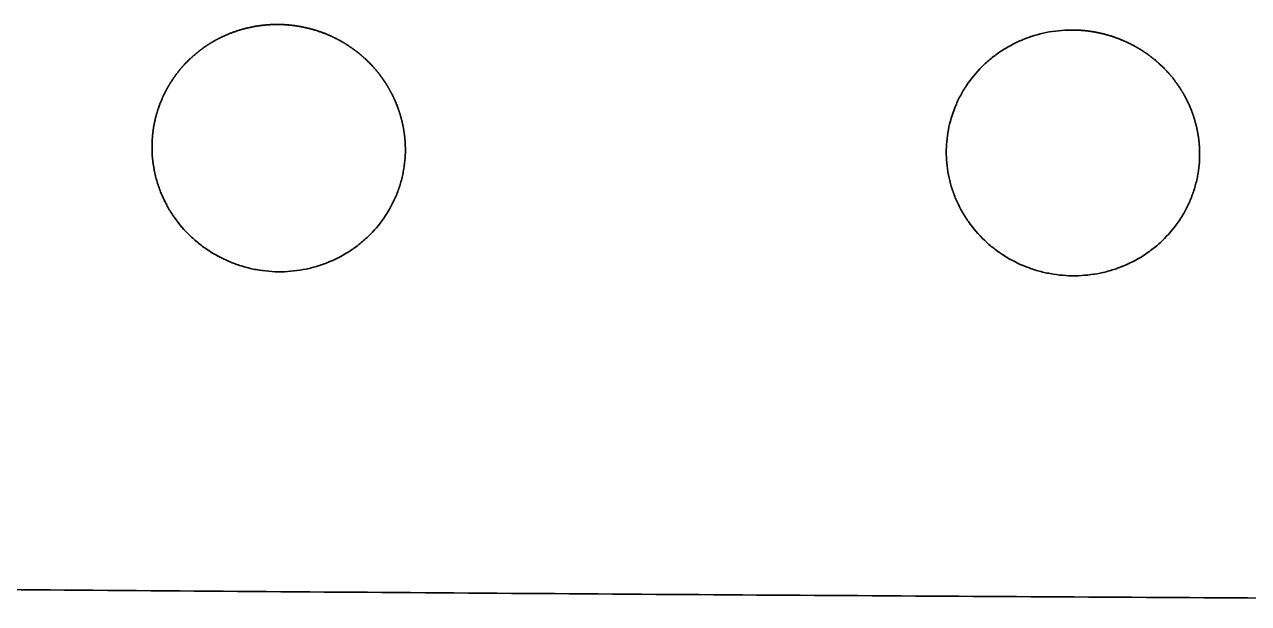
# Model space of a CAD drawing. Header units: millimetres. Extents: x 0 to 2561, y -987 to 790.
# Drawn here: x 327.8 to 506.5, y 535.6 to 620.2 of the extents above; entities that cross this region are included whole.
import ezdxf

# ---------------------------------------------------------------- set-up
doc = ezdxf.new("R2010")
doc.units = ezdxf.units.MM
doc.layers.add('Blocks', color=7, linetype='Continuous')
doc.layers.add('Blocks$Inner', color=7, linetype='Continuous', lineweight=25, true_color=0x007f00)
doc.layers.add('Blocks$Outline', color=7, linetype='Continuous', lineweight=35, true_color=0xff3f3f)

# ---------------------------------------------------------------- blocks, each defined once
blk = doc.blocks.new('Balcony Dining Bench Front')
at = {"layer": 'Blocks$Inner'}
for points, weights, knots in [([(364.58, 620.23), (363.98, 620.23), (363.37, 620.19), (362.16, 620.07), (361.56, 619.98), (359.79, 619.62), (358.64, 619.27), (356.97, 618.58), (356.42, 618.32), (355.37, 617.76), (354.85, 617.45), (353.87, 616.79), (353.39, 616.43), (352.47, 615.68), (352.03, 615.28), (350.75, 614), (350.01, 613.08), (349.03, 611.61), (348.73, 611.1), (348.17, 610.04), (347.92, 609.5), (347.25, 607.85), (346.92, 606.72), (346.65, 605.26), (346.6, 604.97), (346.53, 604.38), (346.49, 604.08), (346.43, 603.29), (346.41, 602.8), (346.41, 602.31)], [0.999999963926, 1.00000027052, 1.00000026987, 1.00000026853, 1.00000026785, 1.00000026578, 1.00000026435, 1.00000026218, 1.00000026145, 1.00000026, 1.00000025929, 1.00000025788, 1.00000025718, 1.0000002558, 1.00000025513, 1.00000025313, 1.00000025189, 1.00000025014, 1.00000024958, 1.0000002485, 1.00000024798, 1.00000024651, 1.00000024564, 1.00000024468, 1.00000024449, 1.00000024413, 1.00000024395, 1.00000024351, 1.00000024325, 1.00000024301], [321.684221, 321.684221, 321.684221, 321.684221, 323.50582, 323.50582, 325.327419, 325.327419, 328.970617, 328.970617, 330.792216, 330.792216, 332.613815, 332.613815, 334.435414, 334.435414, 336.257013, 336.257013, 339.900211, 339.900211, 341.72181, 341.72181, 343.543409, 343.543409, 347.186607, 347.186607, 348.097406, 348.097406, 349.008206, 349.008206, 350.513817, 350.513817, 350.513817, 350.513817]), ([(383.41, 601.94), (383.41, 602.03), (383.41, 602.13), (383.39, 602.82), (383.36, 603.41), (383.25, 604.3), (383.21, 604.6), (383.11, 605.18), (383.05, 605.48), (382.73, 606.92), (382.36, 608.05), (381.76, 609.42), (381.63, 609.69), (381.36, 610.22), (381.22, 610.49), (380.78, 611.27), (380.46, 611.78), (379.43, 613.25), (378.65, 614.16), (377.33, 615.42), (376.87, 615.81), (375.92, 616.56), (375.43, 616.91), (374.42, 617.56), (373.9, 617.86), (372.82, 618.41), (372.26, 618.67), (370.56, 619.34), (369.4, 619.67), (367.62, 620.01), (367.02, 620.1), (365.8, 620.21), (365.19, 620.23), (364.58, 620.23)], [1, 0.999999963906, 0.999999963893, 0.999999963805, 0.999999963731, 0.999999963625, 0.99999996359, 0.999999963523, 0.99999996349, 0.999999963331, 0.999999963221, 0.999999963106, 0.999999963085, 0.999999963044, 0.999999963024, 0.999999962971, 0.999999962941, 0.999999962868, 0.999999962843, 0.999999962841, 0.999999962847, 0.999999962871, 0.999999962889, 0.999999962937, 0.999999962966, 0.999999963038, 0.999999963081, 0.999999963223, 0.999999963338, 0.999999963539, 0.999999963611, 0.999999963763, 0.999999963843, 0.999999963926], [292.233246, 292.233246, 292.233246, 292.233246, 292.536892, 292.536892, 294.3586, 294.3586, 295.269454, 295.269454, 296.180308, 296.180308, 299.823724, 299.823724, 300.734578, 300.734578, 301.645432, 301.645432, 303.46714, 303.46714, 307.110557, 307.110557, 308.932265, 308.932265, 310.753973, 310.753973, 312.575681, 312.575681, 314.397389, 314.397389, 318.040805, 318.040805, 319.862513, 319.862513, 321.684221, 321.684221, 321.684221, 321.684221]), ([(480.62, 619.42), (481.22, 619.43), (481.83, 619.4), (483.05, 619.29), (483.65, 619.21), (485.44, 618.87), (486.6, 618.54), (488.29, 617.87), (488.85, 617.62), (489.93, 617.07), (490.46, 616.77), (491.47, 616.12), (491.96, 615.78), (492.91, 615.04), (493.36, 614.64), (494.68, 613.39), (495.46, 612.49), (496.48, 611.03), (496.8, 610.53), (497.24, 609.75), (497.38, 609.48), (497.65, 608.95), (497.78, 608.68), (498.38, 607.33), (498.74, 606.21), (499.06, 604.77), (499.12, 604.48), (499.21, 603.9), (499.26, 603.6), (499.36, 602.72), (499.4, 602.13), (499.41, 601.46), (499.41, 601.37), (499.41, 601.29)], [0.999999985719, 0.999999985694, 0.999999985671, 0.999999985631, 0.999999985612, 0.999999985566, 0.999999985544, 0.999999985528, 0.999999985525, 0.999999985524, 0.999999985527, 0.999999985537, 0.999999985545, 0.999999985565, 0.999999985578, 0.999999985625, 0.999999985666, 0.999999985739, 0.999999985766, 0.99999998581, 0.999999985825, 0.999999985856, 0.999999985872, 0.999999985953, 0.999999986024, 0.99999998612, 0.99999998614, 0.999999986179, 0.999999986199, 0.99999998626, 0.999999986301, 0.999999986349, 0.999999986355, 0.999999986362], [263.132805, 263.132805, 263.132805, 263.132805, 264.956526, 264.956526, 266.780247, 266.780247, 270.42769, 270.42769, 272.251411, 272.251411, 274.075132, 274.075132, 275.898854, 275.898854, 277.722575, 277.722575, 281.370018, 281.370018, 283.193739, 283.193739, 284.1056, 284.1056, 285.01746, 285.01746, 288.664903, 288.664903, 289.576764, 289.576764, 290.488624, 290.488624, 292.312346, 292.312346, 292.581452, 292.581452, 292.581452, 292.581452])]:
    blk.add_rational_spline(points, weights, degree=3, knots=knots, dxfattribs=at)
for points, knots in [([(462.41, 601.56), (462.41, 602.06), (462.43, 602.56), (462.52, 603.65), (462.6, 604.24), (462.93, 605.98), (463.26, 607.1), (463.93, 608.74), (464.18, 609.28), (464.74, 610.33), (465.04, 610.83), (466.02, 612.3), (466.77, 613.21), (468.04, 614.48), (468.49, 614.88), (469.41, 615.63), (469.89, 615.99), (470.88, 616.64), (471.39, 616.95), (472.45, 617.51), (473, 617.77), (474.67, 618.46), (475.82, 618.81), (477.59, 619.17), (478.19, 619.26), (479.4, 619.38), (480.01, 619.42), (480.62, 619.42)], [351.352063, 351.352063, 351.352063, 351.352063, 352.895814, 352.895814, 354.719439, 354.719439, 358.366689, 358.366689, 360.190314, 360.190314, 362.013939, 362.013939, 365.66119, 365.66119, 367.484815, 367.484815, 369.30844, 369.30844, 371.132065, 371.132065, 372.95569, 372.95569, 376.60294, 376.60294, 378.426565, 378.426565, 380.25019, 380.25019, 380.25019, 380.25019]), ([(481.24, 583.51), (480.01, 583.5), (478.8, 583.6), (477.59, 583.83), (476.99, 583.94), (476.39, 584.07), (475.8, 584.24), (475.21, 584.41), (474.63, 584.61), (474.06, 584.83), (472.92, 585.28), (471.84, 585.82), (470.82, 586.48), (470.56, 586.64), (470.31, 586.81), (470.07, 586.98), (469.82, 587.16), (469.57, 587.34), (469.33, 587.53), (468.86, 587.9), (468.4, 588.29), (467.97, 588.71), (467.1, 589.54), (466.32, 590.44), (465.64, 591.42), (465.47, 591.66), (465.3, 591.91), (465.14, 592.16), (464.98, 592.41), (464.83, 592.67), (464.69, 592.93), (464.4, 593.44), (464.13, 593.97), (463.9, 594.5), (463.66, 595.04), (463.45, 595.59), (463.27, 596.14), (463.18, 596.42), (463.1, 596.7), (463.02, 596.99), (462.94, 597.27), (462.87, 597.56), (462.81, 597.84), (462.56, 598.99), (462.43, 600.14), (462.41, 601.3), (462.41, 601.38), (462.41, 601.47), (462.41, 601.56)], [321.715382, 321.715382, 321.715382, 321.715382, 325.393274, 325.393274, 325.393274, 327.22785, 327.22785, 327.22785, 329.074756, 329.074756, 329.074756, 332.739047, 332.739047, 332.739047, 333.657286, 333.657286, 333.657286, 334.580829, 334.580829, 334.580829, 336.416789, 336.416789, 336.416789, 340.078891, 340.078891, 340.078891, 341.001723, 341.001723, 341.001723, 341.920235, 341.920235, 341.920235, 343.74639, 343.74639, 343.74639, 345.572158, 345.572158, 345.572158, 346.490183, 346.490183, 346.490183, 347.412618, 347.412618, 347.412618, 351.071876, 351.071876, 351.071876, 351.352063, 351.352063, 351.352063, 351.352063]), ([(499.41, 601.29), (499.41, 600.22), (499.31, 599.16), (499.11, 598.1), (499.06, 597.82), (499, 597.53), (498.93, 597.25), (498.86, 596.97), (498.78, 596.69), (498.7, 596.41), (498.54, 595.85), (498.35, 595.31), (498.13, 594.77), (497.91, 594.24), (497.67, 593.71), (497.4, 593.2), (497.26, 592.94), (497.12, 592.69), (496.97, 592.43), (496.82, 592.18), (496.66, 591.93), (496.5, 591.69), (495.85, 590.71), (495.11, 589.8), (494.28, 588.96), (493.86, 588.54), (493.42, 588.14), (492.96, 587.76), (492.73, 587.57), (492.49, 587.39), (492.25, 587.21), (492.01, 587.03), (491.77, 586.86), (491.52, 586.69), (490.52, 586.02), (489.47, 585.45), (488.36, 584.99), (487.8, 584.75), (487.22, 584.54), (486.64, 584.36), (486.06, 584.18), (485.47, 584.03), (484.87, 583.91), (483.68, 583.66), (482.47, 583.53), (481.24, 583.51)], [292.581452, 292.581452, 292.581452, 292.581452, 295.975545, 295.975545, 295.975545, 296.899553, 296.899553, 296.899553, 297.819119, 297.819119, 297.819119, 299.648431, 299.648431, 299.648431, 301.478575, 301.478575, 301.478575, 302.399183, 302.399183, 302.399183, 303.32402, 303.32402, 303.32402, 306.994239, 306.994239, 306.994239, 308.834279, 308.834279, 308.834279, 309.759704, 309.759704, 309.759704, 310.679774, 310.679774, 310.679774, 314.350425, 314.350425, 314.350425, 316.199709, 316.199709, 316.199709, 318.036053, 318.036053, 318.036053, 321.715382, 321.715382, 321.715382, 321.715382]), ([(191.8, 538.81), (192.51, 538.8), (193.23, 538.8), (195.36, 538.78), (196.79, 538.76), (201.06, 538.72), (203.91, 538.7), (212.46, 538.62), (218.16, 538.56), (229.55, 538.46), (235.25, 538.41), (246.57, 538.31), (252.18, 538.26), (263.41, 538.16), (269.03, 538.12), (285.89, 537.97), (297.1, 537.88), (319.58, 537.7), (330.81, 537.61), (353.28, 537.44), (364.52, 537.36), (386.99, 537.2), (398.22, 537.12), (420.7, 536.96), (431.93, 536.89), (454.41, 536.75), (465.64, 536.68), (488.12, 536.54), (499.36, 536.48), (516.22, 536.39), (521.83, 536.36), (533.07, 536.3), (538.69, 536.27), (555.55, 536.18), (566.79, 536.13), (589.27, 536.02), (600.51, 535.98), (622.99, 535.88), (634.23, 535.84), (656.71, 535.75), (667.95, 535.71), (682, 535.67), (684.81, 535.66), (689.02, 535.65), (690.43, 535.64), (692.53, 535.64), (693.24, 535.63), (694.29, 535.63), (694.64, 535.63), (694.99, 535.63)], [6849.120009, 6849.120009, 6849.120009, 6849.120009, 6851.261475, 6851.261475, 6855.544424, 6855.544424, 6864.11029, 6864.11029, 6881.241965, 6881.241965, 6898.373636, 6898.373636, 6915.253975, 6915.253975, 6932.134292, 6932.134292, 6965.916809, 6965.916809, 6999.677349, 6999.677349, 7033.437811, 7033.437811, 7067.198201, 7067.198201, 7100.958522, 7100.958522, 7134.718779, 7134.718779, 7168.478981, 7168.478981, 7185.359041, 7185.359041, 7202.239092, 7202.239092, 7235.999206, 7235.999206, 7269.75929, 7269.75929, 7303.519357, 7303.519357, 7337.279365, 7337.279365, 7345.719356, 7345.719356, 7349.939359, 7349.939359, 7352.049357, 7352.049357, 7353.104365, 7353.104365, 7353.104365, 7353.104365])]:
    blk.add_open_spline(points, degree=3, knots=knots, dxfattribs=at)
blk.add_rational_spline([(346.41, 602.31), (346.41, 602.21), (346.41, 602.11), (346.41, 602.01)], [1.00000024301, 1, 1, 1], degree=3, dxfattribs=at)
for points in [[(346.41, 602.01), (346.43, 600.83), (346.57, 599.67), (346.82, 598.52)], [(383.11, 598.76), (383.31, 599.81), (383.41, 600.87), (383.41, 601.94)], [(346.82, 598.52), (346.88, 598.23), (346.95, 597.94), (347.03, 597.66)], [(347.03, 597.66), (347.11, 597.37), (347.19, 597.09), (347.29, 596.8)], [(382.71, 597.05), (382.79, 597.33), (382.86, 597.61), (382.93, 597.9)], [(382.93, 597.9), (383, 598.18), (383.06, 598.47), (383.11, 598.76)], [(347.29, 596.8), (347.47, 596.24), (347.68, 595.69), (347.92, 595.15)], [(381.4, 593.82), (381.68, 594.34), (381.92, 594.86), (382.14, 595.4)], [(382.14, 595.4), (382.36, 595.94), (382.55, 596.49), (382.71, 597.05)], [(347.92, 595.15), (348.06, 594.84), (348.2, 594.53), (348.36, 594.23)], [(348.36, 594.23), (348.5, 593.94), (348.61, 593.75), (348.71, 593.56)], [(348.71, 593.56), (348.86, 593.3), (349.01, 593.04), (349.17, 592.79)], [(380.98, 593.05), (381.13, 593.3), (381.27, 593.56), (381.4, 593.82)], [(349.17, 592.79), (349.33, 592.54), (349.5, 592.28), (349.68, 592.04)], [(349.68, 592.04), (350.36, 591.06), (351.14, 590.15), (352.02, 589.32)], [(378.29, 589.56), (379.12, 590.4), (379.86, 591.31), (380.51, 592.3)], [(380.51, 592.3), (380.67, 592.54), (380.83, 592.79), (380.98, 593.05)], [(352.02, 589.32), (352.45, 588.9), (352.91, 588.5), (353.39, 588.13)], [(353.39, 588.13), (353.63, 587.94), (353.87, 587.76), (354.12, 587.58)], [(376.27, 587.8), (376.51, 587.98), (376.74, 588.17), (376.97, 588.36)], [(376.97, 588.36), (377.43, 588.74), (377.87, 589.14), (378.29, 589.56)], [(354.12, 587.58), (354.37, 587.4), (354.62, 587.23), (354.88, 587.07)], [(354.88, 587.07), (355.9, 586.42), (356.98, 585.87), (358.12, 585.42)], [(372.38, 585.58), (373.49, 586.04), (374.54, 586.61), (375.53, 587.28)], [(375.53, 587.28), (375.78, 587.45), (376.03, 587.62), (376.27, 587.8)], [(358.12, 585.42), (358.69, 585.2), (359.27, 585), (359.86, 584.83)], [(359.86, 584.83), (360.45, 584.66), (361.04, 584.52), (361.64, 584.41)], [(368.91, 584.5), (369.5, 584.62), (370.09, 584.77), (370.67, 584.95)], [(370.67, 584.95), (371.25, 585.13), (371.82, 585.34), (372.38, 585.58)], [(361.64, 584.41), (362.85, 584.19), (364.06, 584.09), (365.29, 584.1)], [(365.29, 584.1), (366.51, 584.12), (367.72, 584.25), (368.91, 584.5)]]:
    blk.add_open_spline(points, degree=3, dxfattribs=at)
at = {"layer": 'Blocks$Outline'}
for points, weights, knots in [([(346.41, 602.31), (346.41, 602.8), (346.43, 603.29), (346.49, 604.08), (346.53, 604.38), (346.6, 604.97), (346.65, 605.26), (346.92, 606.72), (347.25, 607.85), (347.92, 609.5), (348.17, 610.04), (348.73, 611.1), (349.03, 611.61), (350.01, 613.08), (350.75, 614), (352.03, 615.28), (352.47, 615.68), (353.39, 616.43), (353.87, 616.79), (354.85, 617.45), (355.37, 617.76), (356.42, 618.32), (356.97, 618.58), (358.64, 619.27), (359.79, 619.62), (361.56, 619.98), (362.16, 620.07), (363.37, 620.19), (363.98, 620.23), (364.58, 620.23)], [1.00000024301, 1.00000024325, 1.00000024351, 1.00000024395, 1.00000024413, 1.00000024449, 1.00000024468, 1.00000024564, 1.00000024651, 1.00000024798, 1.0000002485, 1.00000024958, 1.00000025014, 1.00000025189, 1.00000025313, 1.00000025513, 1.0000002558, 1.00000025718, 1.00000025788, 1.00000025929, 1.00000026, 1.00000026145, 1.00000026218, 1.00000026435, 1.00000026578, 1.00000026785, 1.00000026853, 1.00000026987, 1.00000027052, 0.999999963926], [-233.71258, -233.71258, -233.71258, -233.71258, -232.206969, -232.206969, -231.29617, -231.29617, -230.38537, -230.38537, -226.742172, -226.742172, -224.920573, -224.920573, -223.098974, -223.098974, -219.455776, -219.455776, -217.634177, -217.634177, -215.812578, -215.812578, -213.990979, -213.990979, -212.16938, -212.16938, -208.526182, -208.526182, -206.704583, -206.704583, -204.882984, -204.882984, -204.882984, -204.882984]), ([(364.58, 620.23), (365.19, 620.23), (365.8, 620.21), (367.02, 620.1), (367.62, 620.01), (369.4, 619.67), (370.56, 619.34), (372.26, 618.67), (372.82, 618.41), (373.9, 617.86), (374.42, 617.56), (375.43, 616.91), (375.92, 616.56), (376.87, 615.81), (377.33, 615.42), (378.65, 614.16), (379.43, 613.25), (380.46, 611.78), (380.78, 611.27), (381.22, 610.49), (381.36, 610.22), (381.63, 609.69), (381.76, 609.42), (382.36, 608.05), (382.73, 606.92), (383.05, 605.48), (383.11, 605.18), (383.21, 604.6), (383.25, 604.3), (383.36, 603.41), (383.39, 602.82), (383.41, 602.13), (383.41, 602.03), (383.41, 601.94)], [0.999999963926, 0.999999963843, 0.999999963763, 0.999999963611, 0.999999963539, 0.999999963338, 0.999999963223, 0.999999963081, 0.999999963038, 0.999999962966, 0.999999962937, 0.999999962889, 0.999999962871, 0.999999962847, 0.999999962841, 0.999999962843, 0.999999962868, 0.999999962941, 0.999999962971, 0.999999963024, 0.999999963044, 0.999999963085, 0.999999963106, 0.999999963221, 0.999999963331, 0.99999996349, 0.999999963523, 0.99999996359, 0.999999963625, 0.999999963731, 0.999999963805, 0.999999963893, 0.999999963906, 1], [-204.882984, -204.882984, -204.882984, -204.882984, -203.061276, -203.061276, -201.239568, -201.239568, -197.596152, -197.596152, -195.774444, -195.774444, -193.952736, -193.952736, -192.131028, -192.131028, -190.30932, -190.30932, -186.665904, -186.665904, -184.844196, -184.844196, -183.933342, -183.933342, -183.022488, -183.022488, -179.379071, -179.379071, -178.468217, -178.468217, -177.557363, -177.557363, -175.735655, -175.735655, -175.43201, -175.43201, -175.43201, -175.43201]), ([(480.62, 619.42), (481.22, 619.43), (481.83, 619.4), (483.05, 619.29), (483.65, 619.21), (485.44, 618.87), (486.6, 618.54), (488.29, 617.87), (488.85, 617.62), (489.93, 617.07), (490.46, 616.77), (491.47, 616.12), (491.96, 615.78), (492.91, 615.04), (493.36, 614.64), (494.68, 613.39), (495.46, 612.49), (496.48, 611.03), (496.8, 610.53), (497.24, 609.75), (497.38, 609.48), (497.65, 608.95), (497.78, 608.68), (498.38, 607.33), (498.74, 606.21), (499.06, 604.77), (499.12, 604.48), (499.21, 603.9), (499.26, 603.6), (499.36, 602.72), (499.4, 602.13), (499.41, 601.46), (499.41, 601.37), (499.41, 601.29)], [0.999999985719, 0.999999985694, 0.999999985671, 0.999999985631, 0.999999985612, 0.999999985566, 0.999999985544, 0.999999985528, 0.999999985525, 0.999999985524, 0.999999985527, 0.999999985537, 0.999999985545, 0.999999985565, 0.999999985578, 0.999999985625, 0.999999985666, 0.999999985739, 0.999999985766, 0.99999998581, 0.999999985825, 0.999999985856, 0.999999985872, 0.999999985953, 0.999999986024, 0.99999998612, 0.99999998614, 0.999999986179, 0.999999986199, 0.99999998626, 0.999999986301, 0.999999986349, 0.999999986355, 0.999999986362], [146.015419, 146.015419, 146.015419, 146.015419, 147.83914, 147.83914, 149.662862, 149.662862, 153.310304, 153.310304, 155.134026, 155.134026, 156.957747, 156.957747, 158.781468, 158.781468, 160.605189, 160.605189, 164.252632, 164.252632, 166.076353, 166.076353, 166.988214, 166.988214, 167.900075, 167.900075, 171.547517, 171.547517, 172.459378, 172.459378, 173.371239, 173.371239, 175.19496, 175.19496, 175.464067, 175.464067, 175.464067, 175.464067])]:
    blk.add_rational_spline(points, weights, degree=3, knots=knots, dxfattribs=at)
for points, knots in [([(462.41, 601.56), (462.41, 602.06), (462.43, 602.56), (462.52, 603.65), (462.6, 604.24), (462.93, 605.98), (463.26, 607.1), (463.93, 608.74), (464.18, 609.28), (464.74, 610.33), (465.04, 610.83), (466.02, 612.3), (466.77, 613.21), (468.04, 614.48), (468.49, 614.88), (469.41, 615.63), (469.89, 615.99), (470.88, 616.64), (471.39, 616.95), (472.45, 617.51), (473, 617.77), (474.67, 618.46), (475.82, 618.81), (477.59, 619.17), (478.19, 619.26), (479.4, 619.38), (480.01, 619.42), (480.62, 619.42)], [234.234678, 234.234678, 234.234678, 234.234678, 235.778429, 235.778429, 237.602054, 237.602054, 241.249304, 241.249304, 243.072929, 243.072929, 244.896554, 244.896554, 248.543804, 248.543804, 250.367429, 250.367429, 252.191054, 252.191054, 254.014679, 254.014679, 255.838304, 255.838304, 259.485554, 259.485554, 261.30918, 261.30918, 263.132805, 263.132805, 263.132805, 263.132805]), ([(481.24, 583.51), (480.01, 583.5), (478.8, 583.6), (477.59, 583.83), (476.99, 583.94), (476.39, 584.07), (475.8, 584.24), (475.21, 584.41), (474.63, 584.61), (474.06, 584.83), (472.92, 585.28), (471.84, 585.82), (470.82, 586.48), (470.56, 586.64), (470.31, 586.81), (470.07, 586.98), (469.82, 587.16), (469.57, 587.34), (469.33, 587.53), (468.86, 587.9), (468.4, 588.29), (467.97, 588.71), (467.1, 589.54), (466.32, 590.44), (465.64, 591.42), (465.47, 591.66), (465.3, 591.91), (465.14, 592.16), (464.98, 592.41), (464.83, 592.67), (464.69, 592.93), (464.4, 593.44), (464.13, 593.97), (463.9, 594.5), (463.66, 595.04), (463.45, 595.59), (463.27, 596.14), (463.18, 596.42), (463.1, 596.7), (463.02, 596.99), (462.94, 597.27), (462.87, 597.56), (462.81, 597.84), (462.56, 598.99), (462.43, 600.14), (462.41, 601.3), (462.41, 601.38), (462.41, 601.47), (462.41, 601.56)], [204.597996, 204.597996, 204.597996, 204.597996, 208.275889, 208.275889, 208.275889, 210.110465, 210.110465, 210.110465, 211.957371, 211.957371, 211.957371, 215.621662, 215.621662, 215.621662, 216.5399, 216.5399, 216.5399, 217.463443, 217.463443, 217.463443, 219.299404, 219.299404, 219.299404, 222.961505, 222.961505, 222.961505, 223.884337, 223.884337, 223.884337, 224.802849, 224.802849, 224.802849, 226.629004, 226.629004, 226.629004, 228.454773, 228.454773, 228.454773, 229.372797, 229.372797, 229.372797, 230.295232, 230.295232, 230.295232, 233.95449, 233.95449, 233.95449, 234.234678, 234.234678, 234.234678, 234.234678]), ([(499.41, 601.29), (499.41, 600.22), (499.31, 599.16), (499.11, 598.1), (499.06, 597.82), (499, 597.53), (498.93, 597.25), (498.86, 596.97), (498.78, 596.69), (498.7, 596.41), (498.54, 595.85), (498.35, 595.31), (498.13, 594.77), (497.91, 594.24), (497.67, 593.71), (497.4, 593.2), (497.26, 592.94), (497.12, 592.69), (496.97, 592.43), (496.82, 592.18), (496.66, 591.93), (496.5, 591.69), (495.85, 590.71), (495.11, 589.8), (494.28, 588.96), (493.86, 588.54), (493.42, 588.14), (492.96, 587.76), (492.73, 587.57), (492.49, 587.39), (492.25, 587.21), (492.01, 587.03), (491.77, 586.86), (491.52, 586.69), (490.52, 586.02), (489.47, 585.45), (488.36, 584.99), (487.8, 584.75), (487.22, 584.54), (486.64, 584.36), (486.06, 584.18), (485.47, 584.03), (484.87, 583.91), (483.68, 583.66), (482.47, 583.53), (481.24, 583.51)], [175.464067, 175.464067, 175.464067, 175.464067, 178.85816, 178.85816, 178.85816, 179.782168, 179.782168, 179.782168, 180.701734, 180.701734, 180.701734, 182.531046, 182.531046, 182.531046, 184.361189, 184.361189, 184.361189, 185.281798, 185.281798, 185.281798, 186.206634, 186.206634, 186.206634, 189.876854, 189.876854, 189.876854, 191.716893, 191.716893, 191.716893, 192.642318, 192.642318, 192.642318, 193.562388, 193.562388, 193.562388, 197.233039, 197.233039, 197.233039, 199.082324, 199.082324, 199.082324, 200.918667, 200.918667, 200.918667, 204.597996, 204.597996, 204.597996, 204.597996]), ([(191.8, 538.81), (192.51, 538.8), (193.23, 538.8), (195.36, 538.78), (196.79, 538.76), (201.06, 538.72), (203.91, 538.7), (212.46, 538.62), (218.16, 538.56), (229.55, 538.46), (235.25, 538.41), (246.57, 538.31), (252.18, 538.26), (263.41, 538.16), (269.03, 538.12), (285.89, 537.97), (297.1, 537.88), (319.58, 537.7), (330.81, 537.61), (353.28, 537.44), (364.52, 537.36), (386.99, 537.2), (398.22, 537.12), (420.7, 536.96), (431.93, 536.89), (454.41, 536.75), (465.64, 536.68), (488.12, 536.54), (499.36, 536.48), (516.22, 536.39), (521.83, 536.36), (533.07, 536.3), (538.69, 536.27), (555.55, 536.18), (566.79, 536.13), (589.27, 536.02), (600.51, 535.98), (622.99, 535.88), (634.23, 535.84), (656.71, 535.75), (667.95, 535.71), (682, 535.67), (684.81, 535.66), (689.02, 535.65), (690.43, 535.64), (692.53, 535.64), (693.24, 535.63), (694.29, 535.63), (694.64, 535.63), (694.99, 535.63)], [-5170.793192, -5170.793192, -5170.793192, -5170.793192, -5168.651726, -5168.651726, -5164.368776, -5164.368776, -5155.80291, -5155.80291, -5138.671235, -5138.671235, -5121.539565, -5121.539565, -5104.659226, -5104.659226, -5087.778909, -5087.778909, -5053.996392, -5053.996392, -5020.235852, -5020.235852, -4986.475389, -4986.475389, -4952.715, -4952.715, -4918.954679, -4918.954679, -4885.194422, -4885.194422, -4851.43422, -4851.43422, -4834.55416, -4834.55416, -4817.674109, -4817.674109, -4783.913995, -4783.913995, -4750.15391, -4750.15391, -4716.393844, -4716.393844, -4682.633835, -4682.633835, -4674.193845, -4674.193845, -4669.973841, -4669.973841, -4667.863844, -4667.863844, -4666.808836, -4666.808836, -4666.808836, -4666.808836])]:
    blk.add_open_spline(points, degree=3, knots=knots, dxfattribs=at)
blk.add_rational_spline([(346.41, 602.01), (346.41, 602.11), (346.41, 602.21), (346.41, 602.31)], [1, 1, 1, 1.00000024301], degree=3, dxfattribs=at)
for points in [[(346.82, 598.52), (346.57, 599.67), (346.43, 600.83), (346.41, 602.01)], [(383.41, 601.94), (383.41, 600.87), (383.31, 599.81), (383.11, 598.76)], [(347.03, 597.66), (346.95, 597.94), (346.88, 598.23), (346.82, 598.52)], [(347.29, 596.8), (347.19, 597.09), (347.11, 597.37), (347.03, 597.66)], [(382.93, 597.9), (382.86, 597.61), (382.79, 597.33), (382.71, 597.05)], [(383.11, 598.76), (383.06, 598.47), (383, 598.18), (382.93, 597.9)], [(347.92, 595.15), (347.68, 595.69), (347.47, 596.24), (347.29, 596.8)], [(382.14, 595.4), (381.92, 594.86), (381.68, 594.34), (381.4, 593.82)], [(382.71, 597.05), (382.55, 596.49), (382.36, 595.94), (382.14, 595.4)], [(348.36, 594.23), (348.2, 594.53), (348.06, 594.84), (347.92, 595.15)], [(348.71, 593.56), (348.61, 593.75), (348.5, 593.94), (348.36, 594.23)], [(349.17, 592.79), (349.01, 593.04), (348.86, 593.3), (348.71, 593.56)], [(381.4, 593.82), (381.27, 593.56), (381.13, 593.3), (380.98, 593.05)], [(349.68, 592.04), (349.5, 592.28), (349.33, 592.54), (349.17, 592.79)], [(352.02, 589.32), (351.14, 590.15), (350.36, 591.06), (349.68, 592.04)], [(380.51, 592.3), (379.86, 591.31), (379.12, 590.4), (378.29, 589.56)], [(380.98, 593.05), (380.83, 592.79), (380.67, 592.54), (380.51, 592.3)], [(353.39, 588.13), (352.91, 588.5), (352.45, 588.9), (352.02, 589.32)], [(354.12, 587.58), (353.87, 587.76), (353.63, 587.94), (353.39, 588.13)], [(376.97, 588.36), (376.74, 588.17), (376.51, 587.98), (376.27, 587.8)], [(378.29, 589.56), (377.87, 589.14), (377.43, 588.74), (376.97, 588.36)], [(354.88, 587.07), (354.62, 587.23), (354.37, 587.4), (354.12, 587.58)], [(358.12, 585.42), (356.98, 585.87), (355.9, 586.42), (354.88, 587.07)], [(375.53, 587.28), (374.54, 586.61), (373.49, 586.04), (372.38, 585.58)], [(376.27, 587.8), (376.03, 587.62), (375.78, 587.45), (375.53, 587.28)], [(359.86, 584.83), (359.27, 585), (358.69, 585.2), (358.12, 585.42)], [(361.64, 584.41), (361.04, 584.52), (360.45, 584.66), (359.86, 584.83)], [(370.67, 584.95), (370.09, 584.77), (369.5, 584.62), (368.91, 584.5)], [(372.38, 585.58), (371.82, 585.34), (371.25, 585.13), (370.67, 584.95)], [(365.29, 584.1), (364.06, 584.09), (362.85, 584.19), (361.64, 584.41)], [(368.91, 584.5), (367.72, 584.25), (366.51, 584.12), (365.29, 584.1)]]:
    blk.add_open_spline(points, degree=3, dxfattribs=at)

msp = doc.modelspace()

# ---------------------------------------------------------------- block references
at = {"layer": 'Blocks'}
msp.add_blockref('Balcony Dining Bench Front', (0, 0), dxfattribs=at)

doc.saveas('drawing.dxf')
